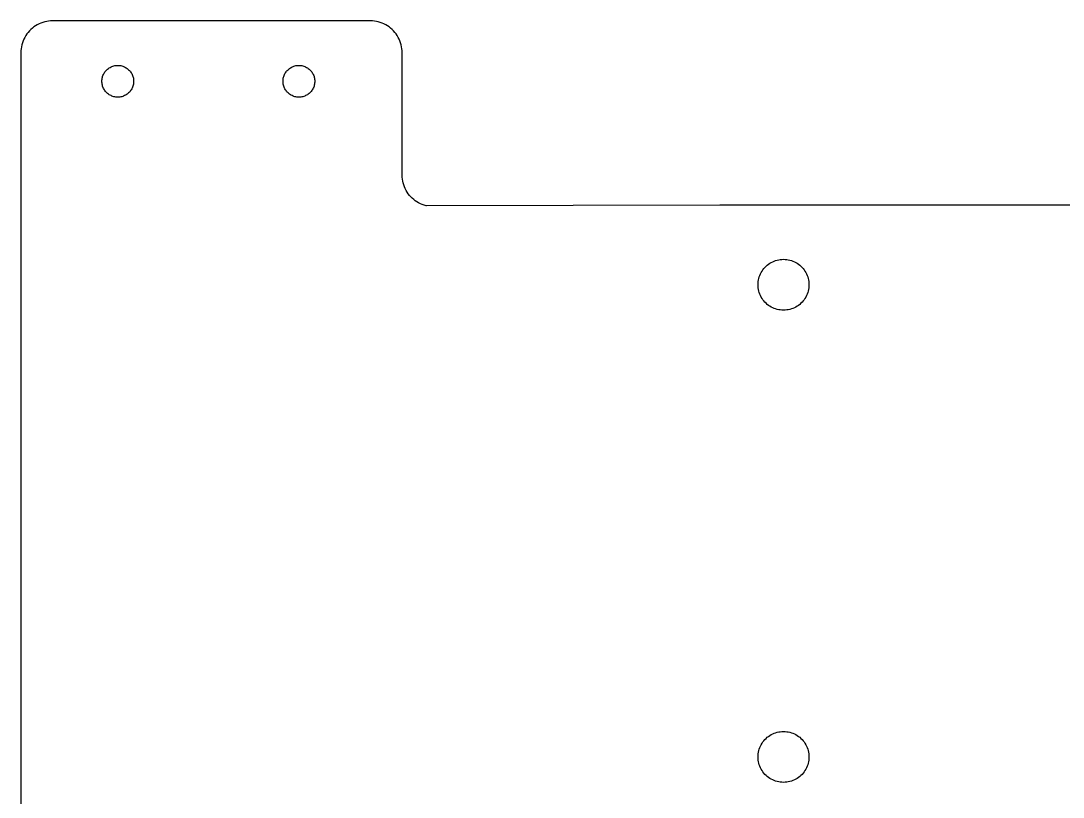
# Model space of a CAD drawing. Header units: metres. Extents: x -44 to 87, y -13 to 80.
# Drawn here: x -44 to 21.6, y 31.2 to 80 of the extents above; entities that cross this region are included whole.
import ezdxf

# ---------------------------------------------------------------- set-up
doc = ezdxf.new("R2010")
doc.units = ezdxf.units.M

msp = doc.modelspace()

# ---------------------------------------------------------------- linework, layer by layer
for p, q in [((-43.3691, 79.4579), (-43.4579, 79.3691)), ((-43.2748, 79.541), (-43.3691, 79.4579)), ((-43.1756, 79.618), (-43.2748, 79.541)), ((-43.0717, 79.6886), (-43.1756, 79.618)), ((-42.9635, 79.7526), (-43.0717, 79.6886)), ((-42.8515, 79.8096), (-42.9635, 79.7526)), ((-42.7362, 79.8595), (-42.8515, 79.8096)), ((-42.618, 79.9021), (-42.7362, 79.8595)), ((-42.4974, 79.9372), (-42.618, 79.9021)), ((-42.3748, 79.9646), (-42.4974, 79.9372)), ((-42.2507, 79.9842), (-42.3748, 79.9646)), ((-42.1256, 79.996), (-42.2507, 79.9842)), ((-42, 80), (-42.1256, 79.996)), ((-22, 80), (-42, 80)), ((-21.8744, 79.996), (-22, 80)), ((-21.7493, 79.9842), (-21.8744, 79.996)), ((-21.6252, 79.9646), (-21.7493, 79.9842)), ((-21.5026, 79.9372), (-21.6252, 79.9646)), ((-21.382, 79.9021), (-21.5026, 79.9372)), ((-21.2637, 79.8595), (-21.382, 79.9021)), ((-21.1484, 79.8096), (-21.2637, 79.8595)), ((-21.0365, 79.7526), (-21.1484, 79.8096)), ((-20.9283, 79.6886), (-21.0365, 79.7526)), ((-20.8244, 79.618), (-20.9283, 79.6886)), ((-20.7251, 79.541), (-20.8244, 79.618)), ((-20.6309, 79.4579), (-20.7251, 79.541)), ((-20.5421, 79.3691), (-20.6309, 79.4579)), ((-43.8595, 78.7363), (-43.9021, 78.618)), ((-43.8096, 78.8515), (-43.8595, 78.7363)), ((-43.7526, 78.9635), (-43.8096, 78.8515)), ((-43.6886, 79.0717), (-43.7526, 78.9635)), ((-43.618, 79.1756), (-43.6886, 79.0717)), ((-43.541, 79.2748), (-43.618, 79.1756)), ((-43.4579, 79.3691), (-43.541, 79.2748)), ((-20.459, 79.2748), (-20.5421, 79.3691)), ((-20.382, 79.1756), (-20.459, 79.2748)), ((-20.3113, 79.0717), (-20.382, 79.1756)), ((-20.2474, 78.9635), (-20.3113, 79.0717)), ((-20.1903, 78.8515), (-20.2474, 78.9635)), ((-20.1404, 78.7363), (-20.1903, 78.8515)), ((-20.0979, 78.618), (-20.1404, 78.7363)), ((-43.996, 78.1256), (-44, 78)), ((-43.9842, 78.2507), (-43.996, 78.1256)), ((-43.9646, 78.3748), (-43.9842, 78.2507)), ((-43.9372, 78.4974), (-43.9646, 78.3748)), ((-43.9021, 78.618), (-43.9372, 78.4974)), ((-20.0628, 78.4974), (-20.0979, 78.618)), ((-20.0354, 78.3748), (-20.0628, 78.4974)), ((-20.0158, 78.2507), (-20.0354, 78.3748)), ((-20.0039, 78.1256), (-20.0158, 78.2507)), ((-20, 78), (-20.0039, 78.1256)), ((-44, 78), (-44, -12)), ((-20, 70.3), (-20, 78)), ((-38.7443, 76.7358), (-38.709, 76.7878)), ((-38.709, 76.7878), (-38.6705, 76.8374)), ((-38.6705, 76.8374), (-38.629, 76.8845)), ((-38.629, 76.8845), (-38.5845, 76.929)), ((-38.5845, 76.929), (-38.5374, 76.9705)), ((-38.5374, 76.9705), (-38.4878, 77.009)), ((-38.4878, 77.009), (-38.4358, 77.0443)), ((-38.4358, 77.0443), (-38.3817, 77.0763)), ((-38.3817, 77.0763), (-38.3258, 77.1048)), ((-38.3258, 77.1048), (-38.2681, 77.1298)), ((-38.2681, 77.1298), (-38.209, 77.151)), ((-38.209, 77.151), (-38.1487, 77.1686)), ((-38.1487, 77.1686), (-38.0874, 77.1823)), ((-38.0874, 77.1823), (-38.0253, 77.1921)), ((-38.0253, 77.1921), (-37.9628, 77.198)), ((-37.9628, 77.198), (-37.9, 77.2)), ((-37.9, 77.2), (-37.8372, 77.198)), ((-37.8372, 77.198), (-37.7747, 77.1921)), ((-37.7747, 77.1921), (-37.7126, 77.1823)), ((-37.7126, 77.1823), (-37.6513, 77.1686)), ((-37.6513, 77.1686), (-37.591, 77.151)), ((-37.591, 77.151), (-37.5319, 77.1298)), ((-37.5319, 77.1298), (-37.4742, 77.1048)), ((-37.4742, 77.1048), (-37.4182, 77.0763)), ((-37.4182, 77.0763), (-37.3642, 77.0443)), ((-37.3642, 77.0443), (-37.3122, 77.009)), ((-37.3122, 77.009), (-37.2626, 76.9705)), ((-37.2626, 76.9705), (-37.2155, 76.929)), ((-37.2155, 76.929), (-37.171, 76.8845)), ((-37.171, 76.8845), (-37.1295, 76.8374)), ((-37.1295, 76.8374), (-37.091, 76.7878)), ((-37.091, 76.7878), (-37.0557, 76.7358)), ((-27.3443, 76.7358), (-27.309, 76.7878)), ((-27.309, 76.7878), (-27.2705, 76.8374)), ((-27.2705, 76.8374), (-27.229, 76.8845)), ((-27.229, 76.8845), (-27.1845, 76.929)), ((-27.1845, 76.929), (-27.1374, 76.9705)), ((-27.1374, 76.9705), (-27.0878, 77.009)), ((-27.0878, 77.009), (-27.0358, 77.0443)), ((-27.0358, 77.0443), (-26.9818, 77.0763)), ((-26.9818, 77.0763), (-26.9258, 77.1048)), ((-26.9258, 77.1048), (-26.8681, 77.1298)), ((-26.8681, 77.1298), (-26.809, 77.151)), ((-26.809, 77.151), (-26.7487, 77.1686)), ((-26.7487, 77.1686), (-26.6874, 77.1823)), ((-26.6874, 77.1823), (-26.6253, 77.1921)), ((-26.6253, 77.1921), (-26.5628, 77.198)), ((-26.5628, 77.198), (-26.5, 77.2)), ((-26.5, 77.2), (-26.4372, 77.198)), ((-26.4372, 77.198), (-26.3747, 77.1921)), ((-26.3747, 77.1921), (-26.3126, 77.1823)), ((-26.3126, 77.1823), (-26.2513, 77.1686)), ((-26.2513, 77.1686), (-26.191, 77.151)), ((-26.191, 77.151), (-26.1319, 77.1298)), ((-26.1319, 77.1298), (-26.0742, 77.1048)), ((-26.0742, 77.1048), (-26.0182, 77.0763)), ((-26.0182, 77.0763), (-25.9642, 77.0443)), ((-25.9642, 77.0443), (-25.9122, 77.009)), ((-25.9122, 77.009), (-25.8626, 76.9705)), ((-25.8626, 76.9705), (-25.8154, 76.929)), ((-25.8154, 76.929), (-25.771, 76.8845)), ((-25.771, 76.8845), (-25.7295, 76.8374)), ((-25.7295, 76.8374), (-25.691, 76.7878)), ((-25.691, 76.7878), (-25.6557, 76.7358)), ((-38.9, 76.2), (-38.898, 76.2628)), ((-38.898, 76.1372), (-38.9, 76.2)), ((-38.898, 76.2628), (-38.8921, 76.3253)), ((-38.8921, 76.0747), (-38.898, 76.1372)), ((-38.8921, 76.3253), (-38.8823, 76.3874)), ((-38.8823, 76.3874), (-38.8686, 76.4487)), ((-38.8686, 76.4487), (-38.851, 76.509)), ((-38.851, 76.509), (-38.8298, 76.5681)), ((-38.8298, 76.5681), (-38.8048, 76.6258)), ((-38.8048, 76.6258), (-38.7763, 76.6817)), ((-38.7763, 76.6817), (-38.7443, 76.7358)), ((-37.0557, 76.7358), (-37.0237, 76.6817)), ((-37.0237, 76.6817), (-36.9952, 76.6258)), ((-36.9952, 76.6258), (-36.9702, 76.5681)), ((-36.9702, 76.5681), (-36.9489, 76.509)), ((-36.9489, 76.509), (-36.9314, 76.4487)), ((-36.9314, 76.4487), (-36.9177, 76.3874)), ((-36.9177, 76.3874), (-36.9079, 76.3253)), ((-36.9079, 76.3253), (-36.902, 76.2628)), ((-36.902, 76.1372), (-36.9079, 76.0747)), ((-36.902, 76.2628), (-36.9, 76.2)), ((-36.9, 76.2), (-36.902, 76.1372)), ((-27.5, 76.2), (-27.498, 76.2628)), ((-27.498, 76.1372), (-27.5, 76.2)), ((-27.498, 76.2628), (-27.4921, 76.3253)), ((-27.4921, 76.0747), (-27.498, 76.1372)), ((-27.4921, 76.3253), (-27.4823, 76.3874)), ((-27.4823, 76.3874), (-27.4686, 76.4487)), ((-27.4686, 76.4487), (-27.451, 76.509)), ((-27.451, 76.509), (-27.4298, 76.5681)), ((-27.4298, 76.5681), (-27.4048, 76.6258)), ((-27.4048, 76.6258), (-27.3763, 76.6817)), ((-27.3763, 76.6817), (-27.3443, 76.7358)), ((-25.6557, 76.7358), (-25.6237, 76.6817)), ((-25.6237, 76.6817), (-25.5952, 76.6258)), ((-25.5952, 76.6258), (-25.5702, 76.5681)), ((-25.5702, 76.5681), (-25.5489, 76.509)), ((-25.5489, 76.509), (-25.5314, 76.4487)), ((-25.5314, 76.4487), (-25.5177, 76.3874)), ((-25.5177, 76.3874), (-25.5079, 76.3253)), ((-25.5079, 76.3253), (-25.502, 76.2628)), ((-25.502, 76.1372), (-25.5079, 76.0747)), ((-25.502, 76.2628), (-25.5, 76.2)), ((-25.5, 76.2), (-25.502, 76.1372)), ((-38.8823, 76.0126), (-38.8921, 76.0747)), ((-38.8686, 75.9513), (-38.8823, 76.0126)), ((-38.851, 75.891), (-38.8686, 75.9513)), ((-38.8298, 75.8319), (-38.851, 75.891)), ((-38.8048, 75.7742), (-38.8298, 75.8319)), ((-38.7763, 75.7182), (-38.8048, 75.7742)), ((-38.7443, 75.6642), (-38.7763, 75.7182)), ((-38.709, 75.6122), (-38.7443, 75.6642)), ((-38.6705, 75.5626), (-38.709, 75.6122)), ((-38.629, 75.5154), (-38.6705, 75.5626)), ((-38.5845, 75.471), (-38.629, 75.5154)), ((-38.5374, 75.4295), (-38.5845, 75.471)), ((-37.2155, 75.471), (-37.2626, 75.4295)), ((-37.171, 75.5154), (-37.2155, 75.471)), ((-37.1295, 75.5626), (-37.171, 75.5154)), ((-37.091, 75.6122), (-37.1295, 75.5626)), ((-37.0557, 75.6642), (-37.091, 75.6122)), ((-37.0237, 75.7182), (-37.0557, 75.6642)), ((-36.9952, 75.7742), (-37.0237, 75.7182)), ((-36.9702, 75.8319), (-36.9952, 75.7742)), ((-36.9489, 75.891), (-36.9702, 75.8319)), ((-36.9314, 75.9513), (-36.9489, 75.891)), ((-36.9177, 76.0126), (-36.9314, 75.9513)), ((-36.9079, 76.0747), (-36.9177, 76.0126)), ((-27.4823, 76.0126), (-27.4921, 76.0747)), ((-27.4686, 75.9513), (-27.4823, 76.0126)), ((-27.451, 75.891), (-27.4686, 75.9513)), ((-27.4298, 75.8319), (-27.451, 75.891)), ((-27.4048, 75.7742), (-27.4298, 75.8319)), ((-27.3763, 75.7182), (-27.4048, 75.7742)), ((-27.3443, 75.6642), (-27.3763, 75.7182)), ((-27.309, 75.6122), (-27.3443, 75.6642)), ((-27.2705, 75.5626), (-27.309, 75.6122)), ((-27.229, 75.5154), (-27.2705, 75.5626)), ((-27.1845, 75.471), (-27.229, 75.5154)), ((-27.1374, 75.4295), (-27.1845, 75.471)), ((-25.8154, 75.471), (-25.8626, 75.4295)), ((-25.771, 75.5154), (-25.8154, 75.471)), ((-25.7295, 75.5626), (-25.771, 75.5154)), ((-25.691, 75.6122), (-25.7295, 75.5626)), ((-25.6557, 75.6642), (-25.691, 75.6122)), ((-25.6237, 75.7182), (-25.6557, 75.6642)), ((-25.5952, 75.7742), (-25.6237, 75.7182)), ((-25.5702, 75.8319), (-25.5952, 75.7742)), ((-25.5489, 75.891), (-25.5702, 75.8319)), ((-25.5314, 75.9513), (-25.5489, 75.891)), ((-25.5177, 76.0126), (-25.5314, 75.9513)), ((-25.5079, 76.0747), (-25.5177, 76.0126)), ((-38.4878, 75.391), (-38.5374, 75.4295)), ((-38.4358, 75.3557), (-38.4878, 75.391)), ((-38.3817, 75.3237), (-38.4358, 75.3557)), ((-38.3258, 75.2952), (-38.3817, 75.3237)), ((-38.2681, 75.2702), (-38.3258, 75.2952)), ((-38.209, 75.2489), (-38.2681, 75.2702)), ((-38.1487, 75.2314), (-38.209, 75.2489)), ((-38.0874, 75.2177), (-38.1487, 75.2314)), ((-38.0253, 75.2079), (-38.0874, 75.2177)), ((-37.9628, 75.202), (-38.0253, 75.2079)), ((-37.9, 75.2), (-37.9628, 75.202)), ((-37.8372, 75.202), (-37.9, 75.2)), ((-37.7747, 75.2079), (-37.8372, 75.202)), ((-37.7126, 75.2177), (-37.7747, 75.2079)), ((-37.6513, 75.2314), (-37.7126, 75.2177)), ((-37.591, 75.2489), (-37.6513, 75.2314)), ((-37.5319, 75.2702), (-37.591, 75.2489)), ((-37.4742, 75.2952), (-37.5319, 75.2702)), ((-37.4182, 75.3237), (-37.4742, 75.2952)), ((-37.3642, 75.3557), (-37.4182, 75.3237)), ((-37.3122, 75.391), (-37.3642, 75.3557)), ((-37.2626, 75.4295), (-37.3122, 75.391)), ((-27.0878, 75.391), (-27.1374, 75.4295)), ((-27.0358, 75.3557), (-27.0878, 75.391)), ((-26.9818, 75.3237), (-27.0358, 75.3557)), ((-26.9258, 75.2952), (-26.9818, 75.3237)), ((-26.8681, 75.2702), (-26.9258, 75.2952)), ((-26.809, 75.2489), (-26.8681, 75.2702)), ((-26.7487, 75.2314), (-26.809, 75.2489)), ((-26.6874, 75.2177), (-26.7487, 75.2314)), ((-26.6253, 75.2079), (-26.6874, 75.2177)), ((-26.5628, 75.202), (-26.6253, 75.2079)), ((-26.5, 75.2), (-26.5628, 75.202)), ((-26.4372, 75.202), (-26.5, 75.2)), ((-26.3747, 75.2079), (-26.4372, 75.202)), ((-26.3126, 75.2177), (-26.3747, 75.2079)), ((-26.2513, 75.2314), (-26.3126, 75.2177)), ((-26.191, 75.2489), (-26.2513, 75.2314)), ((-26.1319, 75.2702), (-26.191, 75.2489)), ((-26.0742, 75.2952), (-26.1319, 75.2702)), ((-26.0182, 75.3237), (-26.0742, 75.2952)), ((-25.9642, 75.3557), (-26.0182, 75.3237)), ((-25.9122, 75.391), (-25.9642, 75.3557)), ((-25.8626, 75.4295), (-25.9122, 75.391)), ((-19.996, 70.1744), (-20, 70.3)), ((-19.9842, 70.0493), (-19.996, 70.1744)), ((-19.9646, 69.9252), (-19.9842, 70.0493)), ((-19.9372, 69.8026), (-19.9646, 69.9252)), ((-19.9021, 69.682), (-19.9372, 69.8026)), ((-19.8595, 69.5638), (-19.9021, 69.682)), ((-19.8096, 69.4484), (-19.8595, 69.5638)), ((-19.7526, 69.3365), (-19.8096, 69.4484)), ((-19.6886, 69.2283), (-19.7526, 69.3365)), ((-19.618, 69.1244), (-19.6886, 69.2283)), ((-19.541, 69.0251), (-19.618, 69.1244)), ((-19.4579, 68.9309), (-19.541, 69.0251)), ((-19.3691, 68.8421), (-19.4579, 68.9309)), ((-19.2748, 68.759), (-19.3691, 68.8421)), ((-19.1756, 68.682), (-19.2748, 68.759)), ((-19.0716, 68.6113), (-19.1756, 68.682)), ((-18.9635, 68.5474), (-19.0716, 68.6113)), ((-18.8515, 68.4903), (-18.9635, 68.5474)), ((-18.7362, 68.4404), (-18.8515, 68.4903)), ((-18.618, 68.3979), (-18.7362, 68.4404)), ((-18.4974, 68.3628), (-18.618, 68.3979)), ((-18.4758, 68.358), (-18.4974, 68.3628)), ((0, 68.4), (-18.4758, 68.358)), ((86.2, 68.4), (0, 68.4)), ((3.50557, 64.9217), (3.60208, 64.9497)), ((3.60208, 64.9497), (3.70018, 64.9716)), ((3.70018, 64.9716), (3.79945, 64.9874)), ((3.79945, 64.9874), (3.89952, 64.9968)), ((3.89952, 64.9968), (4, 65)), ((4, 65), (4.10046, 64.9968)), ((4.10046, 64.9968), (4.20053, 64.9874)), ((4.20053, 64.9874), (4.2998, 64.9716)), ((4.2998, 64.9716), (4.3979, 64.9497)), ((4.3979, 64.9497), (4.49442, 64.9217)), ((2.64906, 64.2573), (2.70557, 64.3405)), ((2.70557, 64.3405), (2.76717, 64.4199)), ((2.76717, 64.4199), (2.83365, 64.4953)), ((2.83365, 64.4953), (2.90472, 64.5663)), ((2.90472, 64.5663), (2.98012, 64.6328)), ((2.98012, 64.6328), (3.05954, 64.6944)), ((3.05954, 64.6944), (3.14267, 64.7509)), ((3.14267, 64.7509), (3.22919, 64.8021)), ((3.22919, 64.8021), (3.31874, 64.8477)), ((3.31874, 64.8477), (3.411, 64.8876)), ((3.411, 64.8876), (3.50557, 64.9217)), ((4.49442, 64.9217), (4.58899, 64.8876)), ((4.58899, 64.8876), (4.68124, 64.8477)), ((4.68124, 64.8477), (4.7708, 64.8021)), ((4.7708, 64.8021), (4.85732, 64.7509)), ((4.85732, 64.7509), (4.94044, 64.6944)), ((4.94044, 64.6944), (5.01987, 64.6328)), ((5.01987, 64.6328), (5.09526, 64.5663)), ((5.09526, 64.5663), (5.16634, 64.4953)), ((5.16634, 64.4953), (5.23282, 64.4199)), ((5.23282, 64.4199), (5.29442, 64.3405)), ((5.29442, 64.3405), (5.35092, 64.2573)), ((2.41261, 63.6005), (2.42833, 63.6998)), ((2.42833, 63.6998), (2.45026, 63.7979)), ((2.45026, 63.7979), (2.4783, 63.8944)), ((2.4783, 63.8944), (2.51234, 63.989)), ((2.51234, 63.989), (2.55228, 64.0812)), ((2.55228, 64.0812), (2.5979, 64.1708)), ((2.5979, 64.1708), (2.64906, 64.2573)), ((5.35092, 64.2573), (5.40208, 64.1708)), ((5.40208, 64.1708), (5.44771, 64.0812)), ((5.44771, 64.0812), (5.48764, 63.989)), ((5.48764, 63.989), (5.52168, 63.8944)), ((5.52168, 63.8944), (5.54973, 63.7979)), ((5.54973, 63.7979), (5.57166, 63.6998)), ((5.57166, 63.6998), (5.58737, 63.6005)), ((2.39999, 63.4), (2.40315, 63.5005)), ((2.40315, 63.2995), (2.39999, 63.4)), ((2.40315, 63.5005), (2.41261, 63.6005)), ((2.41261, 63.1995), (2.40315, 63.2995)), ((2.42833, 63.1002), (2.41261, 63.1995)), ((2.45026, 63.0021), (2.42833, 63.1002)), ((2.4783, 62.9056), (2.45026, 63.0021)), ((5.54973, 63.0021), (5.52168, 62.9056)), ((5.57166, 63.1002), (5.54973, 63.0021)), ((5.58737, 63.1995), (5.57166, 63.1002)), ((5.58737, 63.6005), (5.59683, 63.5005)), ((5.59683, 63.2995), (5.58737, 63.1995)), ((5.59683, 63.5005), (5.59999, 63.4)), ((5.59999, 63.4), (5.59683, 63.2995)), ((2.51234, 62.811), (2.4783, 62.9056)), ((2.55228, 62.7188), (2.51234, 62.811)), ((2.5979, 62.6292), (2.55228, 62.7188)), ((2.64906, 62.5427), (2.5979, 62.6292)), ((2.70557, 62.4595), (2.64906, 62.5427)), ((2.76717, 62.3801), (2.70557, 62.4595)), ((2.83365, 62.3047), (2.76717, 62.3801)), ((5.23282, 62.3801), (5.16634, 62.3047)), ((5.29442, 62.4595), (5.23282, 62.3801)), ((5.35092, 62.5427), (5.29442, 62.4595)), ((5.40208, 62.6292), (5.35092, 62.5427)), ((5.44771, 62.7188), (5.40208, 62.6292)), ((5.48764, 62.811), (5.44771, 62.7188)), ((5.52168, 62.9056), (5.48764, 62.811)), ((2.90472, 62.2336), (2.83365, 62.3047)), ((2.98012, 62.1672), (2.90472, 62.2336)), ((3.05954, 62.1056), (2.98012, 62.1672)), ((3.14267, 62.0491), (3.05954, 62.1056)), ((3.22919, 61.9979), (3.14267, 62.0491)), ((3.31874, 61.9523), (3.22919, 61.9979)), ((3.411, 61.9124), (3.31874, 61.9523)), ((3.50557, 61.8783), (3.411, 61.9124)), ((3.60208, 61.8503), (3.50557, 61.8783)), ((3.70018, 61.8283), (3.60208, 61.8503)), ((3.79945, 61.8126), (3.70018, 61.8283)), ((3.89952, 61.8031), (3.79945, 61.8126)), ((4, 61.8), (3.89952, 61.8031)), ((4.10046, 61.8031), (4, 61.8)), ((4.20053, 61.8126), (4.10046, 61.8031)), ((4.2998, 61.8283), (4.20053, 61.8126)), ((4.3979, 61.8503), (4.2998, 61.8283)), ((4.49442, 61.8783), (4.3979, 61.8503)), ((4.58899, 61.9124), (4.49442, 61.8783)), ((4.68124, 61.9523), (4.58899, 61.9124)), ((4.7708, 61.9979), (4.68124, 61.9523)), ((4.85732, 62.0491), (4.7708, 61.9979)), ((4.94044, 62.1056), (4.85732, 62.0491)), ((5.01987, 62.1672), (4.94044, 62.1056)), ((5.09526, 62.2336), (5.01987, 62.1672)), ((5.16634, 62.3047), (5.09526, 62.2336)), ((2.76717, 34.7199), (2.83365, 34.7953)), ((2.83365, 34.7953), (2.90472, 34.8663)), ((2.90472, 34.8663), (2.98012, 34.9328)), ((2.98012, 34.9328), (3.05954, 34.9944)), ((3.05954, 34.9944), (3.14267, 35.0509)), ((3.14267, 35.0509), (3.22919, 35.1021)), ((3.22919, 35.1021), (3.31874, 35.1477)), ((3.31874, 35.1477), (3.411, 35.1876)), ((3.411, 35.1876), (3.50557, 35.2217)), ((3.50557, 35.2217), (3.60208, 35.2497)), ((3.60208, 35.2497), (3.70018, 35.2717)), ((3.70018, 35.2717), (3.79945, 35.2874)), ((3.79945, 35.2874), (3.89952, 35.2968)), ((3.89952, 35.2968), (4, 35.3)), ((4, 35.3), (4.10046, 35.2968)), ((4.10046, 35.2968), (4.20053, 35.2874)), ((4.20053, 35.2874), (4.2998, 35.2717)), ((4.2998, 35.2717), (4.3979, 35.2497)), ((4.3979, 35.2497), (4.49442, 35.2217)), ((4.49442, 35.2217), (4.58899, 35.1876)), ((4.58899, 35.1876), (4.68124, 35.1477)), ((4.68124, 35.1477), (4.7708, 35.1021)), ((4.7708, 35.1021), (4.85732, 35.0509)), ((4.85732, 35.0509), (4.94044, 34.9944)), ((4.94044, 34.9944), (5.01987, 34.9328)), ((5.01987, 34.9328), (5.09526, 34.8663)), ((5.09526, 34.8663), (5.16634, 34.7953)), ((5.16634, 34.7953), (5.23282, 34.7199)), ((2.45026, 34.0979), (2.4783, 34.1944)), ((2.4783, 34.1944), (2.51234, 34.289)), ((2.51234, 34.289), (2.55228, 34.3812)), ((2.55228, 34.3812), (2.5979, 34.4708)), ((2.5979, 34.4708), (2.64906, 34.5573)), ((2.64906, 34.5573), (2.70557, 34.6405)), ((2.70557, 34.6405), (2.76717, 34.7199)), ((5.23282, 34.7199), (5.29442, 34.6405)), ((5.29442, 34.6405), (5.35092, 34.5573)), ((5.35092, 34.5573), (5.40208, 34.4708)), ((5.40208, 34.4708), (5.44771, 34.3812)), ((5.44771, 34.3812), (5.48764, 34.289)), ((5.48764, 34.289), (5.52168, 34.1944)), ((5.52168, 34.1944), (5.54973, 34.0979)), ((2.39999, 33.7), (2.40315, 33.8005)), ((2.40315, 33.5995), (2.39999, 33.7)), ((2.40315, 33.8005), (2.41261, 33.9005)), ((2.41261, 33.4995), (2.40315, 33.5995)), ((2.41261, 33.9005), (2.42833, 33.9998)), ((2.42833, 33.4002), (2.41261, 33.4995)), ((2.42833, 33.9998), (2.45026, 34.0979)), ((5.54973, 34.0979), (5.57166, 33.9998)), ((5.57166, 33.9998), (5.58737, 33.9005)), ((5.58737, 33.4995), (5.57166, 33.4002)), ((5.58737, 33.9005), (5.59683, 33.8005)), ((5.59683, 33.5995), (5.58737, 33.4995)), ((5.59683, 33.8005), (5.59999, 33.7)), ((5.59999, 33.7), (5.59683, 33.5995)), ((2.45026, 33.3021), (2.42833, 33.4002)), ((2.4783, 33.2056), (2.45026, 33.3021)), ((2.51234, 33.111), (2.4783, 33.2056)), ((2.55228, 33.0188), (2.51234, 33.111)), ((2.5979, 32.9292), (2.55228, 33.0188)), ((2.64906, 32.8427), (2.5979, 32.9292)), ((2.70557, 32.7595), (2.64906, 32.8427)), ((5.35092, 32.8427), (5.29442, 32.7595)), ((5.40208, 32.9292), (5.35092, 32.8427)), ((5.44771, 33.0188), (5.40208, 32.9292)), ((5.48764, 33.111), (5.44771, 33.0188)), ((5.52168, 33.2056), (5.48764, 33.111)), ((5.54973, 33.3021), (5.52168, 33.2056)), ((5.57166, 33.4002), (5.54973, 33.3021)), ((2.76717, 32.6801), (2.70557, 32.7595)), ((2.83365, 32.6047), (2.76717, 32.6801)), ((2.90472, 32.5336), (2.83365, 32.6047)), ((2.98012, 32.4672), (2.90472, 32.5336)), ((3.05954, 32.4056), (2.98012, 32.4672)), ((3.14267, 32.3491), (3.05954, 32.4056)), ((3.22919, 32.2979), (3.14267, 32.3491)), ((3.31874, 32.2523), (3.22919, 32.2979)), ((3.411, 32.2124), (3.31874, 32.2523)), ((3.50557, 32.1783), (3.411, 32.2124)), ((3.60208, 32.1503), (3.50557, 32.1783)), ((3.70018, 32.1283), (3.60208, 32.1503)), ((4.3979, 32.1503), (4.2998, 32.1283)), ((4.49442, 32.1783), (4.3979, 32.1503)), ((4.58899, 32.2124), (4.49442, 32.1783)), ((4.68124, 32.2523), (4.58899, 32.2124)), ((4.7708, 32.2979), (4.68124, 32.2523)), ((4.85732, 32.3491), (4.7708, 32.2979)), ((4.94044, 32.4056), (4.85732, 32.3491)), ((5.01987, 32.4672), (4.94044, 32.4056)), ((5.09526, 32.5336), (5.01987, 32.4672)), ((5.16634, 32.6047), (5.09526, 32.5336)), ((5.23282, 32.6801), (5.16634, 32.6047)), ((5.29442, 32.7595), (5.23282, 32.6801)), ((3.79945, 32.1126), (3.70018, 32.1283)), ((3.89952, 32.1031), (3.79945, 32.1126)), ((4, 32.1), (3.89952, 32.1031)), ((4.10046, 32.1031), (4, 32.1)), ((4.20053, 32.1126), (4.10046, 32.1031)), ((4.2998, 32.1283), (4.20053, 32.1126))]:
    msp.add_line(p, q)

doc.saveas('drawing.dxf')
